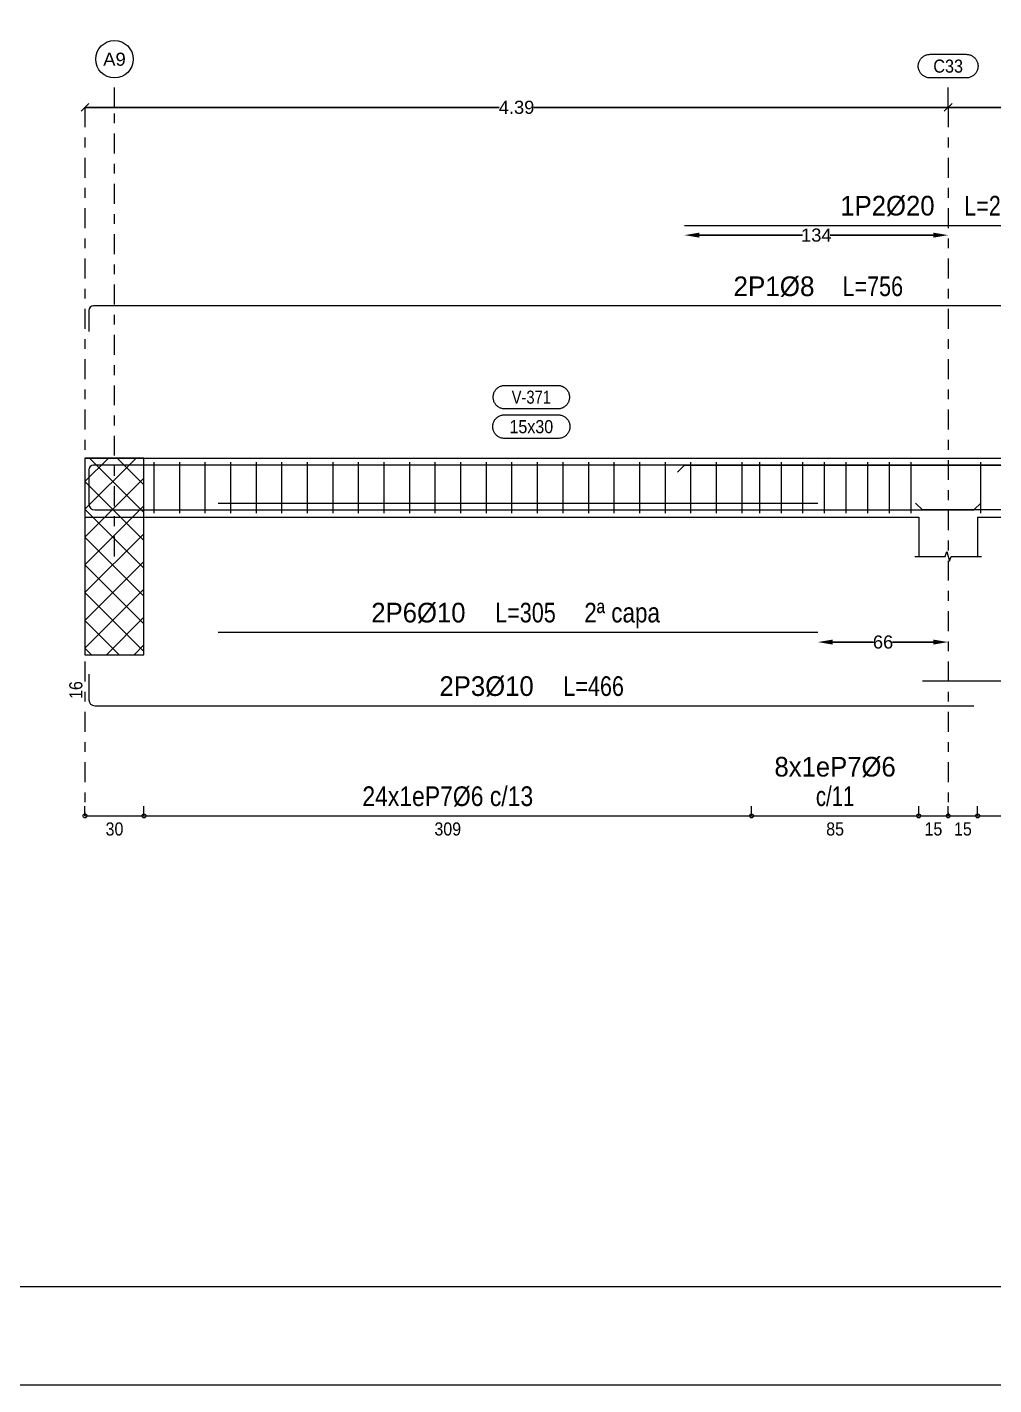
# Model space of a CAD drawing. Header units: millimetres. Extents: x 3 to 479, y -191 to 120.
# Drawn here: x 124.95 to 134.79, y -31.85 to -18.03 of the extents above; entities that cross this region are included whole.
import ezdxf
from ezdxf.enums import TextEntityAlignment as Align

# ---------------------------------------------------------------- set-up
doc = ezdxf.new("R2010")
doc.units = ezdxf.units.MM
doc.linetypes.add('CYPE_RAYAPUNTO', pattern=[0.4125, 0.2025, -0.105, 0, -0.105])
for name, color, linetype, lineweight in [('ALZ_ARM_LONG_ARM_TEXTOS', 3, 'Continuous', 9), ('ALZ_ARM_LONG_TXT_IND_CAPA_ARM_LONG', 3, 'Continuous', 9), ('ALZ_ARM_LONG_TXT_LONG', 3, 'Continuous', 9), ('ALZ_ARM_TRANS_TXT_EST', 3, 'Continuous', 9), ('ALZ_CONT_NUDOS', 122, 'Continuous', 9), ('ALZ_CONT_VIG_HORMIGON', 2, 'Continuous', 9), ('ALZ_COT_COT_ANCLAJES', 3, 'Continuous', 0), ('ALZ_COT_COT_ARM', 3, 'Continuous', 0), ('ALZ_COT_COT_EST', 3, 'Continuous', 0), ('ALZ_COT_COT_LIN_APOYOS', 2, 'CYPE_RAYAPUNTO', 0), ('ALZ_COT_LONGITUD_PROYECTADA', 122, 'Continuous', 0), ('ALZ_COT_TEXTOS_ESTRIBOS', 122, 'Continuous', 0), ('ALZ_REF_COT_LIN_AUX_COTA', 2, 'CYPE_RAYAPUNTO', 9), ('ALZ_REF_REF_NOMBRE', 3, 'Continuous', 9), ('ALZ_REF_REF_REFERENCIA', 3, 'Continuous', 9), ('ALZ_REF_TEXTO_REF_NOMBRE', 3, 'Continuous', 9), ('ALZ_REF_TEXTO_REF_REFERENCIA', 3, 'Continuous', 9), ('ARM_LONGITUDINAL_Ø10', 103, 'Continuous', 9), ('ARM_LONGITUDINAL_Ø20', 30, 'Continuous', 9), ('ARM_LONGITUDINAL_Ø8', 32, 'Continuous', 9), ('ARM_TRANSVERSAL_Ø6', 151, 'Continuous', 9), ('RECUAD_LIMITES', 2, 'Continuous', 0), ('RECUAD_MARCO', 1, 'Continuous', 20)]:
    doc.layers.add(name, color=color, linetype=linetype, lineweight=lineweight)
doc.styles.add('CYPETXT_0.2_romans', font='arial.ttf', dxfattribs={"height": 0.133333})
doc.styles.add('CYPETXT_romans', font='arial.ttf', dxfattribs={"height": 0.2})
doc.dimstyles.new('cype_arrow', dxfattribs={"dimtxt": 0.18, "dimasz": 0.15, "dimexe": 0.05, "dimexo": 0.05, "dimgap": 0, "dimtad": 0, "dimdec": 4, "dimzin": 0, "dimdsep": 46, "dimtxsty": 'CYPETXT_0.2_romans', "dimcen": 0.09, "dimadec": 0, "dimazin": 0, "dimtfac": 1, "dimtdec": 4, "dimtofl": 0, "dimtmove": 2, "dimatfit": 3, "dimfxl": 1, "dimtolj": 1, "dimtzin": 0, "dimarcsym": 0})
doc.dimstyles.new('cype_oblique', dxfattribs={"dimtxt": 0.18, "dimasz": 0.18, "dimexe": 0.05, "dimexo": 0.05, "dimgap": 0, "dimtad": 0, "dimdec": 4, "dimzin": 0, "dimdsep": 46, "dimtxsty": 'CYPETXT_0.2_romans', "dimblk": 'OBLIQUE', "dimtsz": 0.04, "dimcen": 0.09, "dimadec": 0, "dimazin": 0, "dimtfac": 1, "dimtdec": 4, "dimtofl": 0, "dimtmove": 2, "dimatfit": 3, "dimfxl": 1, "dimtolj": 1, "dimtzin": 0, "dimarcsym": 0})

# ---------------------------------------------------------------- blocks, each defined once
blk = doc.blocks.new('*D967')
at = {"layer": 'ALZ_COT_LONGITUD_PROYECTADA', "color": 0, "lineweight": -2, "transparency": 16777216}
for p, q in [((125.502, -18.891), (125.582, -18.811)), ((125.542, -18.851), (129.756, -18.851)), ((134.322, -18.851), (130.108, -18.851)), ((134.282, -18.891), (134.362, -18.811))]:
    blk.add_line(p, q, dxfattribs=at)
at = {"layer": 'Defpoints', "color": 0, "transparency": 16777216}
for p in [(125.542, -18.851), (125.542, -18.851), (134.322, -18.851)]:
    blk.add_point(p, dxfattribs=at)
at = {"layer": 'ALZ_COT_LONGITUD_PROYECTADA', "color": 0, "transparency": 16777216, "insert": (129.932, -18.851), "char_height": 0.1333, "attachment_point": 5, "style": 'CYPETXT_0.2_romans'}
blk.add_mtext('\\A1;4.39', dxfattribs=at)
blk = doc.blocks.new('_OBLIQUE')
at = {"color": 0, "linetype": 'ByBlock', "lineweight": -2}
blk.add_line((-0.5, -0.5), (0.5, 0.5), dxfattribs=at)
blk = doc.blocks.new('*D968')
at = {"layer": 'ALZ_COT_LONGITUD_PROYECTADA', "color": 0, "lineweight": -2, "transparency": 16777216}
for p, q in [((134.282, -18.891), (134.362, -18.811)), ((134.322, -18.851), (137.176, -18.851)), ((140.481, -18.851), (137.626, -18.851)), ((140.441, -18.891), (140.521, -18.811))]:
    blk.add_line(p, q, dxfattribs=at)
at = {"layer": 'Defpoints', "color": 0, "transparency": 16777216}
for p in [(134.322, -18.851), (134.322, -18.851), (140.481, -18.851)]:
    blk.add_point(p, dxfattribs=at)
at = {"layer": 'ALZ_COT_LONGITUD_PROYECTADA', "color": 0, "transparency": 16777216, "insert": (137.401, -18.851), "char_height": 0.1333, "attachment_point": 5, "style": 'CYPETXT_0.2_romans'}
blk.add_mtext('\\A1;3.079', dxfattribs=at)
blk = doc.blocks.new('*D969')
at = {"layer": 'ALZ_COT_COT_ARM', "color": 0, "lineweight": -2, "transparency": 16777216}
for p, q in [((131.79, -20.151), (132.84, -20.151)), ((134.172, -20.151), (133.122, -20.151))]:
    blk.add_line(p, q, dxfattribs=at)
at = {"layer": 'ALZ_COT_COT_ARM', "color": 0, "transparency": 16777216}
for points in [[(131.79, -20.126), (131.79, -20.176), (131.64, -20.151)], [(134.172, -20.126), (134.172, -20.176), (134.322, -20.151)]]:
    blk.add_solid(points, dxfattribs=at)
at = {"layer": 'Defpoints', "color": 0, "transparency": 16777216}
for p in [(131.64, -20.151), (134.322, -20.151), (134.322, -20.151)]:
    blk.add_point(p, dxfattribs=at)
at = {"layer": 'ALZ_COT_COT_ARM', "color": 0, "transparency": 16777216, "insert": (132.981, -20.151), "char_height": 0.1333, "attachment_point": 5, "style": 'CYPETXT_0.2_romans'}
blk.add_mtext('\\A1;134', dxfattribs=at)
blk = doc.blocks.new('*D971')
at = {"layer": 'ALZ_COT_COT_ARM', "color": 0, "lineweight": -2, "transparency": 16777216}
for p, q in [((133.147, -24.291), (133.564, -24.291)), ((134.172, -24.291), (133.755, -24.291))]:
    blk.add_line(p, q, dxfattribs=at)
at = {"layer": 'ALZ_COT_COT_ARM', "color": 0, "transparency": 16777216}
for points in [[(133.147, -24.266), (133.147, -24.316), (132.997, -24.291)], [(134.172, -24.266), (134.172, -24.316), (134.322, -24.291)]]:
    blk.add_solid(points, dxfattribs=at)
at = {"layer": 'Defpoints', "color": 0, "transparency": 16777216}
for p in [(132.997, -24.291), (134.322, -24.291), (134.322, -24.291)]:
    blk.add_point(p, dxfattribs=at)
at = {"layer": 'ALZ_COT_COT_ARM', "color": 0, "transparency": 16777216, "insert": (133.66, -24.291), "char_height": 0.1333, "attachment_point": 5, "style": 'CYPETXT_0.2_romans'}
blk.add_mtext('\\A1;66', dxfattribs=at)

msp = doc.modelspace()

# ---------------------------------------------------------------- linework, layer by layer
at = {"layer": 'ALZ_CONT_NUDOS'}
for p, q in [((125.5421, -22.41916), (125.5421, -23.01916)), ((134.0221, -23.01916), (134.0221, -23.41916)), ((134.6221, -23.01916), (134.6221, -23.41916))]:
    msp.add_line(p, q, dxfattribs=at)
at = {"layer": 'ALZ_CONT_NUDOS', "lineweight": 0}
for p, q in [((125.5421, -22.93976), (126.0627, -22.41916)), ((125.5421, -22.65692), (125.77986, -22.41916)), ((126.1421, -22.97408), (125.58718, -22.41916)), ((126.1421, -22.69124), (125.87002, -22.41916)), ((125.5421, -23.22261), (126.1421, -22.62261)), ((126.1421, -23.25692), (125.5421, -22.65692)), ((125.5421, -23.50545), (126.1421, -22.90545)), ((126.1421, -23.53976), (125.5421, -22.93976)), ((125.5421, -23.78829), (126.1421, -23.18829)), ((126.1421, -23.82261), (125.5421, -23.22261)), ((125.5421, -24.07113), (126.1421, -23.47113)), ((126.1421, -24.10545), (125.5421, -23.50545)), ((125.5421, -24.35398), (126.1421, -23.75398)), ((126.1421, -24.38829), (125.5421, -23.78829)), ((125.89012, -24.41916), (125.5421, -24.07113)), ((125.75976, -24.41916), (126.1421, -24.03682)), ((125.60728, -24.41916), (125.5421, -24.35398)), ((126.0426, -24.41916), (126.1421, -24.31966))]:
    msp.add_line(p, q, dxfattribs=at)
at = {"layer": 'ALZ_CONT_NUDOS'}
for points in [[(125.5421, -22.41916), (126.1421, -22.41916)], [(134.0221, -22.41916), (134.6221, -22.41916)], [(125.5421, -23.01916), (126.1421, -23.01916)], [(133.9821, -23.41916), (134.2921, -23.41916), (134.3071, -23.36916), (134.3371, -23.46916), (134.3521, -23.41916), (134.6621, -23.41916)]]:
    msp.add_lwpolyline(points, dxfattribs=at)
at = {"layer": 'ALZ_CONT_NUDOS', "lineweight": 0}
msp.add_lwpolyline([(125.5421, -22.41916), (125.5421, -24.41916), (126.1421, -24.41916), (126.1421, -22.41916), (125.5421, -22.41916)], close=True, dxfattribs=at)
at = {"layer": 'ALZ_CONT_VIG_HORMIGON'}
for p, q in [((126.1421, -22.41916), (134.0221, -22.41916)), ((134.6221, -22.41916), (139.88067, -22.41916)), ((126.1421, -23.01916), (134.0221, -23.01916)), ((134.6221, -23.01916), (139.88067, -23.01916))]:
    msp.add_line(p, q, dxfattribs=at)
at = {"layer": 'ALZ_COT_COT_EST'}
for p, q in [((125.5421, -26.05915), (125.5421, -25.95915)), ((126.1421, -26.05915), (126.1421, -25.95915)), ((132.3221, -26.05915), (132.3221, -25.95915)), ((134.0221, -26.05915), (134.0221, -25.95915)), ((134.3221, -26.05915), (134.3221, -25.95915)), ((134.6221, -26.05915), (134.6221, -25.95915))]:
    msp.add_line(p, q, dxfattribs=at)
for points in [[(125.5421, -26.05915), (126.1421, -26.05915), (126.1421, -25.95915)], [(126.1421, -26.05915), (132.3221, -26.05915), (132.3221, -25.95915)], [(132.3221, -26.05915), (134.0221, -26.05915), (134.0221, -25.95915)], [(134.0221, -26.05915), (134.3221, -26.05915), (134.3221, -25.95915)], [(134.3221, -26.05915), (134.6221, -26.05915), (134.6221, -25.95915)], [(134.6221, -26.05915), (139.88067, -26.05915), (139.88067, -25.95915)]]:
    msp.add_lwpolyline(points, dxfattribs=at)
for centre in [(125.5421, -26.05915), (126.1421, -26.05915), (126.1421, -26.05915), (132.3221, -26.05915), (132.3221, -26.05915), (134.0221, -26.05915), (134.0221, -26.05915), (134.3221, -26.05915), (134.3221, -26.05915), (134.6221, -26.05915), (134.6221, -26.05915)]:
    msp.add_circle(centre, 0.02, dxfattribs=at)
at = {"layer": 'ALZ_COT_COT_LIN_APOYOS'}
for p, q in [((125.5421, -18.85115), (125.5421, -26.05915)), ((134.3221, -18.85115), (134.3221, -26.05915))]:
    msp.add_line(p, q, dxfattribs=at)
at = {"layer": 'ALZ_REF_COT_LIN_AUX_COTA'}
for p, q in [((125.8421, -18.85115), (125.8421, -18.55115)), ((134.3221, -18.85115), (134.3221, -18.55115)), ((125.8421, -23.41916), (125.8421, -18.85115))]:
    msp.add_line(p, q, dxfattribs=at)
at = {"layer": 'ALZ_REF_REF_NOMBRE'}
for points in [[(130.3501, -21.67916), (130.35811, -21.67943), (130.36609, -21.68023), (130.374, -21.68156), (130.3818, -21.68342), (130.38946, -21.6858), (130.39694, -21.68868), (130.40422, -21.69206), (130.41125, -21.69591), (130.41801, -21.70022), (130.42446, -21.70498), (130.43059, -21.71016), (130.43635, -21.71573), (130.44173, -21.72168), (130.4467, -21.72798), (130.45124, -21.73459), (130.45533, -21.74149), (130.45895, -21.74865), (130.46208, -21.75603), (130.46471, -21.7636), (130.46683, -21.77134), (130.46842, -21.7792), (130.46949, -21.78715), (130.47003, -21.79515), (130.47003, -21.80317), (130.46949, -21.81117), (130.46842, -21.81912), (130.46683, -21.82698), (130.46471, -21.83471), (130.46208, -21.84229), (130.45895, -21.84967), (130.45533, -21.85683), (130.45124, -21.86373), (130.4467, -21.87034), (130.44173, -21.87663), (130.43635, -21.88258), (130.43059, -21.88816), (130.42446, -21.89333), (130.41801, -21.89809), (130.41125, -21.90241), (130.40422, -21.90626), (130.39694, -21.90964), (130.38946, -21.91252), (130.3818, -21.91489), (130.374, -21.91675), (130.36609, -21.91809), (130.35811, -21.91889), (130.3501, -21.91916), (129.8141, -21.91916), (129.80608, -21.91889), (129.7981, -21.91809), (129.79019, -21.91675), (129.78239, -21.91489), (129.77473, -21.91252), (129.76725, -21.90964), (129.75997, -21.90626), (129.75294, -21.90241), (129.74618, -21.89809), (129.73973, -21.89333), (129.7336, -21.88816), (129.72784, -21.88258), (129.72246, -21.87663), (129.71749, -21.87034), (129.71295, -21.86373), (129.70886, -21.85683), (129.70524, -21.84967), (129.70211, -21.84229), (129.69948, -21.83471), (129.69736, -21.82698), (129.69577, -21.81912), (129.6947, -21.81117), (129.69416, -21.80317), (129.69416, -21.79515), (129.6947, -21.78715), (129.69577, -21.7792), (129.69736, -21.77134), (129.69948, -21.7636), (129.70211, -21.75603), (129.70524, -21.74865), (129.70886, -21.74149), (129.71295, -21.73459), (129.71749, -21.72798), (129.72246, -21.72168), (129.72784, -21.71573), (129.7336, -21.71016), (129.73973, -21.70498), (129.74618, -21.70022), (129.75294, -21.69591), (129.75997, -21.69206), (129.76725, -21.68868), (129.77473, -21.6858), (129.78239, -21.68342), (129.79019, -21.68156), (129.7981, -21.68023), (129.80608, -21.67943), (129.8141, -21.67916), (130.3501, -21.67916)], [(130.3551, -21.97916), (130.36311, -21.97943), (130.37109, -21.98023), (130.379, -21.98156), (130.3868, -21.98342), (130.39446, -21.9858), (130.40194, -21.98868), (130.40922, -21.99206), (130.41625, -21.99591), (130.42301, -22.00022), (130.42946, -22.00498), (130.43559, -22.01016), (130.44135, -22.01573), (130.44673, -22.02168), (130.4517, -22.02798), (130.45624, -22.03459), (130.46033, -22.04149), (130.46395, -22.04865), (130.46708, -22.05603), (130.46971, -22.0636), (130.47183, -22.07134), (130.47342, -22.0792), (130.47449, -22.08715), (130.47503, -22.09515), (130.47503, -22.10317), (130.47449, -22.11117), (130.47342, -22.11912), (130.47183, -22.12698), (130.46971, -22.13471), (130.46708, -22.14229), (130.46395, -22.14967), (130.46033, -22.15683), (130.45624, -22.16373), (130.4517, -22.17034), (130.44673, -22.17663), (130.44135, -22.18258), (130.43559, -22.18816), (130.42946, -22.19333), (130.42301, -22.19809), (130.41625, -22.20241), (130.40922, -22.20626), (130.40194, -22.20964), (130.39446, -22.21252), (130.3868, -22.21489), (130.379, -22.21675), (130.37109, -22.21809), (130.36311, -22.21889), (130.3551, -22.21916), (129.8091, -22.21916), (129.80108, -22.21889), (129.7931, -22.21809), (129.78519, -22.21675), (129.77739, -22.21489), (129.76973, -22.21252), (129.76225, -22.20964), (129.75497, -22.20626), (129.74794, -22.20241), (129.74118, -22.19809), (129.73473, -22.19333), (129.7286, -22.18816), (129.72284, -22.18258), (129.71746, -22.17663), (129.71249, -22.17034), (129.70795, -22.16373), (129.70386, -22.15683), (129.70024, -22.14967), (129.69711, -22.14229), (129.69448, -22.13471), (129.69236, -22.12698), (129.69077, -22.11912), (129.6897, -22.11117), (129.68916, -22.10317), (129.68916, -22.09515), (129.6897, -22.08715), (129.69077, -22.0792), (129.69236, -22.07134), (129.69448, -22.0636), (129.69711, -22.05603), (129.70024, -22.04865), (129.70386, -22.04149), (129.70795, -22.03459), (129.71249, -22.02798), (129.71746, -22.02168), (129.72284, -22.01573), (129.7286, -22.01016), (129.73473, -22.00498), (129.74118, -22.00022), (129.74794, -21.99591), (129.75497, -21.99206), (129.76225, -21.98868), (129.76973, -21.9858), (129.77739, -21.98342), (129.78519, -21.98156), (129.7931, -21.98023), (129.80108, -21.97943), (129.8091, -21.97916), (130.3551, -21.97916)]]:
    msp.add_lwpolyline(points, close=True, dxfattribs=at)
at = {"layer": 'ALZ_REF_REF_REFERENCIA'}
msp.add_lwpolyline([(134.5061, -18.31115), (134.51411, -18.31142), (134.52209, -18.31222), (134.53, -18.31355), (134.5378, -18.31541), (134.54546, -18.31779), (134.55294, -18.32067), (134.56022, -18.32405), (134.56725, -18.3279), (134.57401, -18.33222), (134.58046, -18.33697), (134.58659, -18.34215), (134.59235, -18.34773), (134.59773, -18.35367), (134.6027, -18.35997), (134.60724, -18.36658), (134.61133, -18.37348), (134.61495, -18.38064), (134.61808, -18.38802), (134.62071, -18.3956), (134.62283, -18.40333), (134.62442, -18.41119), (134.62549, -18.41914), (134.62603, -18.42714), (134.62603, -18.43516), (134.62549, -18.44316), (134.62442, -18.45111), (134.62283, -18.45897), (134.62071, -18.4667), (134.61808, -18.47428), (134.61495, -18.48166), (134.61133, -18.48882), (134.60724, -18.49572), (134.6027, -18.50233), (134.59773, -18.50862), (134.59235, -18.51457), (134.58659, -18.52015), (134.58046, -18.52532), (134.57401, -18.53008), (134.56725, -18.5344), (134.56022, -18.53825), (134.55294, -18.54163), (134.54546, -18.54451), (134.5378, -18.54688), (134.53, -18.54874), (134.52209, -18.55008), (134.51411, -18.55088), (134.5061, -18.55115), (134.1381, -18.55115), (134.13008, -18.55088), (134.1221, -18.55008), (134.11419, -18.54874), (134.10639, -18.54688), (134.09873, -18.54451), (134.09125, -18.54163), (134.08397, -18.53825), (134.07694, -18.5344), (134.07018, -18.53008), (134.06373, -18.52532), (134.0576, -18.52015), (134.05184, -18.51457), (134.04646, -18.50862), (134.04149, -18.50233), (134.03695, -18.49572), (134.03286, -18.48882), (134.02924, -18.48166), (134.02611, -18.47428), (134.02348, -18.4667), (134.02136, -18.45897), (134.01977, -18.45111), (134.0187, -18.44316), (134.01816, -18.43516), (134.01816, -18.42714), (134.0187, -18.41914), (134.01977, -18.41119), (134.02136, -18.40333), (134.02348, -18.3956), (134.02611, -18.38802), (134.02924, -18.38064), (134.03286, -18.37348), (134.03695, -18.36658), (134.04149, -18.35997), (134.04646, -18.35367), (134.05184, -18.34773), (134.0576, -18.34215), (134.06373, -18.33697), (134.07018, -18.33222), (134.07694, -18.3279), (134.08397, -18.32405), (134.09125, -18.32067), (134.09873, -18.31779), (134.10639, -18.31541), (134.11419, -18.31355), (134.1221, -18.31222), (134.13008, -18.31142), (134.1381, -18.31115), (134.5061, -18.31115)], close=True, dxfattribs=at)
msp.add_circle((125.8421, -18.36092), 0.19023, dxfattribs=at)
at = {"layer": 'ARM_LONGITUDINAL_Ø10'}
msp.add_line((134.5821, -22.94716), (134.65527, -22.879), dxfattribs=at)
for points in [[(125.5821, -22.62716), (125.5821, -22.88716), (125.58666, -22.91012), (125.59967, -22.92958), (125.61913, -22.94259), (125.6421, -22.94716), (134.5821, -22.94716)], [(126.8971, -22.87782), (132.9971, -22.87782)], [(126.8971, -24.19124), (132.9971, -24.19124)], [(125.5821, -24.61915), (125.5821, -24.87915), (125.58666, -24.90211), (125.59967, -24.92157), (125.61913, -24.93458), (125.6421, -24.93915), (134.5821, -24.93915)]]:
    msp.add_lwpolyline(points, dxfattribs=at)
at = {"layer": 'ARM_LONGITUDINAL_Ø20'}
msp.add_line((131.6396, -22.49116), (131.56889, -22.56187), dxfattribs=at)
for points in [[(131.6396, -20.05115), (136.7396, -20.05115)], [(131.6396, -22.49116), (136.7396, -22.49116)]]:
    msp.add_lwpolyline(points, dxfattribs=at)
at = {"layer": 'ARM_LONGITUDINAL_Ø8'}
msp.add_line((134.0621, -22.94716), (133.98856, -22.87939), dxfattribs=at)
for points in [[(140.44067, -20.87102), (125.6301, -20.87102), (125.61173, -20.87468), (125.59615, -20.88508), (125.58575, -20.90065), (125.5821, -20.91902), (125.5821, -21.13102)], [(140.44067, -22.49116), (125.6301, -22.49116), (125.61173, -22.49481), (125.59615, -22.50522), (125.58575, -22.52079), (125.5821, -22.53916), (125.5821, -22.75116)], [(140.44067, -22.68716), (140.44067, -22.89916), (140.43702, -22.91753), (140.42662, -22.9331), (140.41104, -22.9435), (140.39267, -22.94716), (134.0621, -22.94716)], [(140.44067, -24.42771), (140.44067, -24.63971), (140.43702, -24.65808), (140.42662, -24.67365), (140.41104, -24.68406), (140.39267, -24.68771), (134.0621, -24.68771)]]:
    msp.add_lwpolyline(points, dxfattribs=at)
at = {"layer": 'ARM_TRANSVERSAL_Ø6'}
for p, q in [((126.2421, -22.45916), (126.2421, -22.97916)), ((126.5021, -22.45916), (126.5021, -22.97916)), ((126.7621, -22.45916), (126.7621, -22.97916)), ((127.0221, -22.45916), (127.0221, -22.97916)), ((127.2821, -22.45916), (127.2821, -22.97916)), ((127.5421, -22.45916), (127.5421, -22.97916)), ((127.8021, -22.45916), (127.8021, -22.97916)), ((128.0621, -22.45916), (128.0621, -22.97916)), ((128.3221, -22.45916), (128.3221, -22.97916)), ((128.5821, -22.45916), (128.5821, -22.97916)), ((128.8421, -22.45916), (128.8421, -22.97916)), ((129.1021, -22.45916), (129.1021, -22.97916)), ((129.3621, -22.45916), (129.3621, -22.97916)), ((129.6221, -22.45916), (129.6221, -22.97916)), ((129.8821, -22.45916), (129.8821, -22.97916)), ((130.1421, -22.45916), (130.1421, -22.97916)), ((130.4021, -22.45916), (130.4021, -22.97916)), ((130.6621, -22.45916), (130.6621, -22.97916)), ((130.9221, -22.45916), (130.9221, -22.97916)), ((131.1821, -22.45916), (131.1821, -22.97916)), ((131.4421, -22.45916), (131.4421, -22.97916)), ((131.7021, -22.45916), (131.7021, -22.97916)), ((131.9621, -22.45916), (131.9621, -22.97916)), ((132.2221, -22.45916), (132.2221, -22.97916)), ((132.4021, -22.45916), (132.4021, -22.97916)), ((132.6221, -22.45916), (132.6221, -22.97916)), ((132.8421, -22.45916), (132.8421, -22.97916)), ((133.0621, -22.45916), (133.0621, -22.97916)), ((133.2821, -22.45916), (133.2821, -22.97916)), ((133.5021, -22.45916), (133.5021, -22.97916)), ((133.7221, -22.45916), (133.7221, -22.97916)), ((133.9421, -22.45916), (133.9421, -22.97916)), ((134.65138, -22.45916), (134.65138, -22.97916))]:
    msp.add_line(p, q, dxfattribs=at)
at = {"layer": 'RECUAD_LIMITES'}
msp.add_lwpolyline([(100.33093, -31.84816), (159.73093, -31.84816), (159.73093, 10.15184), (100.33093, 10.15184), (100.33093, -31.84816)], close=True, dxfattribs=at)
at = {"layer": 'RECUAD_MARCO'}
msp.add_lwpolyline([(102.83093, -30.84816), (158.73093, -30.84816), (158.73093, 9.15184), (102.83093, 9.15184), (102.83093, -30.84816)], close=True, dxfattribs=at)

# ---------------------------------------------------------------- texts
at = {"layer": 'ALZ_ARM_LONG_ARM_TEXTOS', "style": 'CYPETXT_romans'}
for s, width, p in [('1P2%%c20', 0.935124, (133.7046, -19.95115)), ('2P1%%c8', 0.947337, (132.55038, -20.77102)), ('2P6%%c10', 0.935124, (128.9336, -24.09124)), ('2P3%%c10', 0.935124, (129.6271, -24.83915))]:
    msp.add_text(s, height=0.2, dxfattribs=dict(at, width=width)).set_placement(p, align=Align.CENTER)
at = {"layer": 'ALZ_ARM_LONG_TXT_IND_CAPA_ARM_LONG', "style": 'CYPETXT_romans', "width": 0.816999}
msp.add_text('2ª capa', height=0.2, dxfattribs=at).set_placement((131.0056, -24.09124), align=Align.CENTER)
at = {"layer": 'ALZ_ARM_LONG_TXT_LONG', "style": 'CYPETXT_romans', "width": 0.785606}
for s, p in [(' L=255', (134.7631, -19.95115)), (' L=756', (133.52488, -20.77102)), (' L=305', (129.9921, -24.09124)), (' L=466', (130.6856, -24.83915))]:
    msp.add_text(s, height=0.2, dxfattribs=at).set_placement(p, align=Align.CENTER)
at = {"layer": 'ALZ_ARM_TRANS_TXT_EST', "style": 'CYPETXT_romans'}
for s, width, p in [('8x1eP7%%c6', 0.934297, (133.1721, -25.65915)), ('24x1eP7%%c6 c/13', 0.835132, (129.2321, -25.95915)), ('c/11', 0.739875, (133.1721, -25.95915))]:
    msp.add_text(s, height=0.2, dxfattribs=dict(at, width=width)).set_placement(p, align=Align.CENTER)
at = {"layer": 'ALZ_COT_COT_ANCLAJES', "style": 'CYPETXT_romans', "width": 0.872274}
msp.add_text('16', height=0.133333, rotation=90, dxfattribs=at).set_placement((125.51543, -24.77915), align=Align.CENTER)
at = {"layer": 'ALZ_COT_TEXTOS_ESTRIBOS', "style": 'CYPETXT_romans', "width": 0.872274}
for s, p in [('30', (125.8421, -26.12581)), ('309', (129.2321, -26.12581)), ('85', (133.1721, -26.12581)), ('15', (134.1721, -26.12581)), ('15', (134.4721, -26.12581))]:
    msp.add_text(s, height=0.133333, dxfattribs=at).set_placement(p, align=Align.TOP_CENTER)
at = {"layer": 'ALZ_REF_TEXTO_REF_NOMBRE', "style": 'CYPETXT_romans'}
for s, width, p in [('V-371', 0.803518, (130.0821, -21.79916)), ('15x30', 0.876123, (130.0821, -22.09916))]:
    msp.add_text(s, height=0.133333, dxfattribs=dict(at, width=width)).set_placement(p, align=Align.MIDDLE_CENTER)
at = {"layer": 'ALZ_REF_TEXTO_REF_REFERENCIA', "style": 'CYPETXT_romans'}
for s, width, p in [('A9', 1.007096, (125.8421, -18.36092)), ('C33', 0.8832, (134.3221, -18.43115))]:
    msp.add_text(s, height=0.133333, dxfattribs=dict(at, width=width)).set_placement(p, align=Align.MIDDLE_CENTER)

# ---------------------------------------------------------------- dimensions: what is measured, and where the dimension line sits
at = {"layer": 'ALZ_COT_COT_ARM'}
for p1, p2, text, picture, middle in [((131.6396, -20.15115), (134.3221, -20.15115), '134', '*D969', (132.98085, -20.15115)), ((132.9971, -24.29124), (134.3221, -24.29124), '66', '*D971', (133.6596, -24.29124))]:
    dim = msp.add_aligned_dim(p1=p1, p2=p2, distance=0, text=text, dimstyle='cype_arrow', override={"dimexe": 0, "dimexo": 0}, dxfattribs=at)
    dim.commit()
    dim.dimension.update_dxf_attribs({"geometry": picture, "text_midpoint": middle})
at = {"layer": 'ALZ_COT_LONGITUD_PROYECTADA'}
for p1, p2, text, picture, middle in [((134.3221, -18.85115), (125.5421, -18.85115), '4.39', '*D967', (129.9321, -18.85115)), ((140.48067, -18.85115), (134.3221, -18.85115), '3.079', '*D968', (137.40138, -18.85115))]:
    dim = msp.add_aligned_dim(p1=p1, p2=p2, distance=0, text=text, dimstyle='cype_oblique', override={"dimexe": 0, "dimexo": 0}, dxfattribs=at)
    dim.commit()
    dim.dimension.update_dxf_attribs({"geometry": picture, "text_midpoint": middle})

doc.saveas('drawing.dxf')
